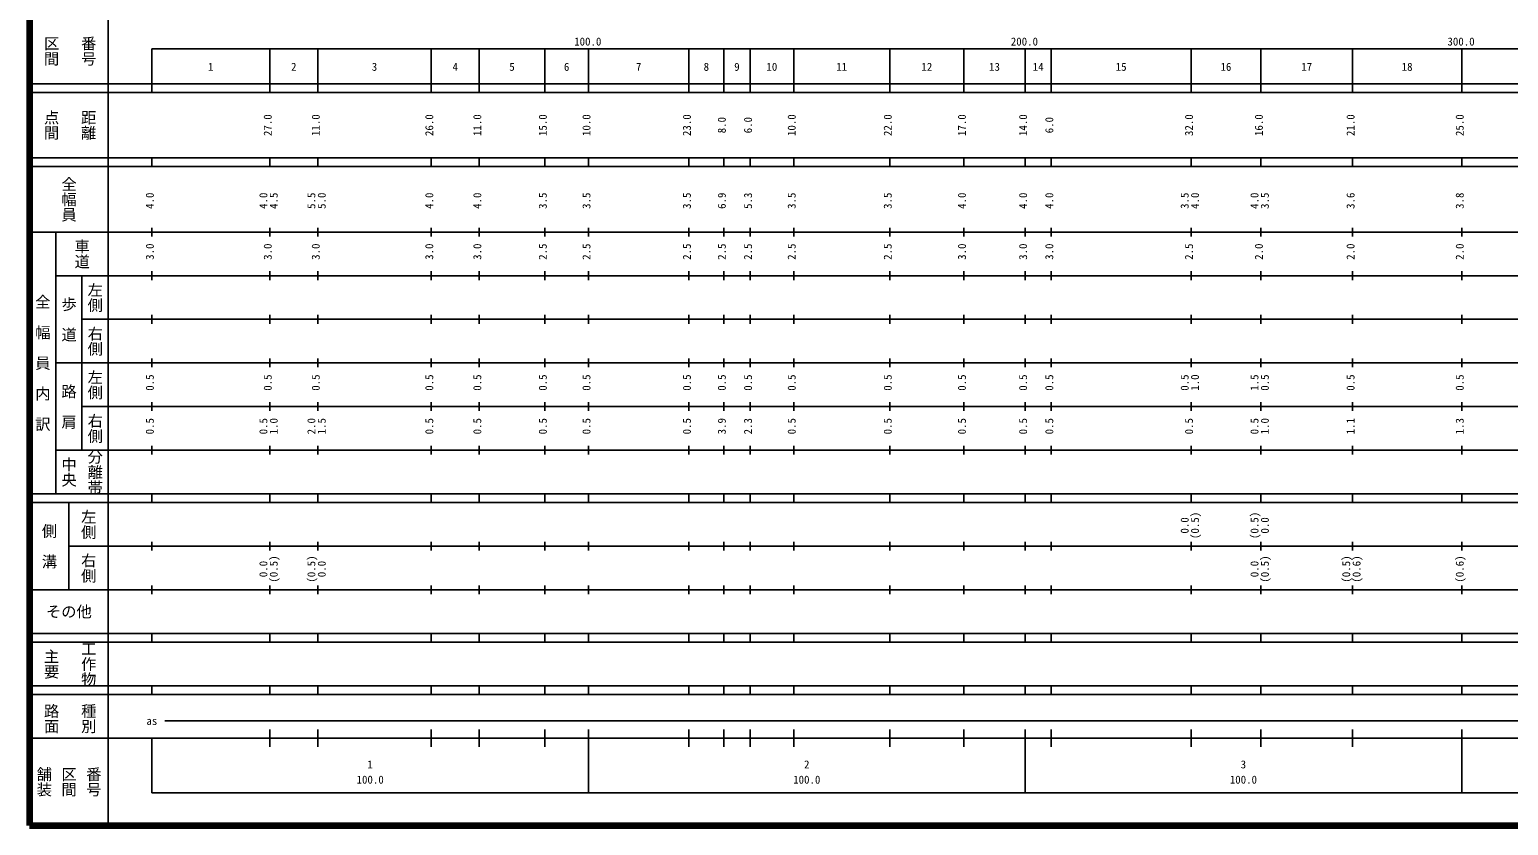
# Model space of a CAD drawing. Units: millimetres on the paper, enlarged 1000 times. Extents: x 40000 to 680000, y 20000 to 380000.
# Drawn here: x 40000 to 378696, y 20000 to 202409 of the extents above; entities that cross this region are included whole.
import ezdxf
from ezdxf.enums import TextEntityAlignment as Align

# ---------------------------------------------------------------- set-up
doc = ezdxf.new("R2010")
doc.units = ezdxf.units.MM
doc.header["$LTSCALE"] = 1000
doc.layers.add('M-TTL', color=2, linetype='Continuous', lineweight=140)
doc.layers.add('M-TTL-BAND', color=7, linetype='Continuous', lineweight=25)
doc.styles.add('@ＭＳ ゴシック', font='')
doc.styles.add('ＭＳ ゴシック', font='')
doc.styles.get('@ＭＳ ゴシック').set_extended_font_data('@MS Gothic')
doc.styles.get('ＭＳ ゴシック').set_extended_font_data('MS Gothic')

msp = doc.modelspace()

# ---------------------------------------------------------------- linework, layer by layer
at = {"layer": 'M-TTL'}
for p, q in [((40000, 380000), (40000, 20000)), ((40000, 20000), (680000, 20000))]:
    msp.add_line(p, q, dxfattribs=at)
at = {"layer": 'M-TTL-BAND'}
for p, q in [((58000, 370000), (58000, 20000)), ((68000, 198000), (579000, 198000)), ((68000, 198000), (68000, 188000)), ((95000, 188000), (95000, 198000)), ((106000, 188000), (106000, 198000)), ((132000, 188000), (132000, 198000)), ((143000, 188000), (143000, 198000)), ((158000, 188000), (158000, 198000)), ((168000, 188000), (168000, 198000)), ((191000, 188000), (191000, 198000)), ((199000, 188000), (199000, 198000)), ((205000, 188000), (205000, 198000)), ((215000, 188000), (215000, 198000)), ((237000, 188000), (237000, 198000)), ((254000, 188000), (254000, 198000)), ((268000, 188000), (268000, 198000)), ((274000, 188000), (274000, 198000)), ((306000, 188000), (306000, 198000)), ((322000, 188000), (322000, 198000)), ((343000, 188000), (343000, 198000)), ((368000, 188000), (368000, 198000)), ((40000, 190000), (579000, 190000)), ((40000, 188000), (579000, 188000)), ((40000, 173000), (579000, 173000)), ((68000, 171000), (68000, 173000)), ((95000, 171000), (95000, 173000)), ((106000, 171000), (106000, 173000)), ((132000, 171000), (132000, 173000)), ((143000, 171000), (143000, 173000)), ((158000, 171000), (158000, 173000)), ((168000, 171000), (168000, 173000)), ((191000, 171000), (191000, 173000)), ((199000, 171000), (199000, 173000)), ((205000, 171000), (205000, 173000)), ((215000, 171000), (215000, 173000)), ((237000, 171000), (237000, 173000)), ((254000, 171000), (254000, 173000)), ((268000, 171000), (268000, 173000)), ((274000, 171000), (274000, 173000)), ((306000, 171000), (306000, 173000)), ((322000, 171000), (322000, 173000)), ((343000, 171000), (343000, 173000)), ((368000, 171000), (368000, 173000)), ((40000, 171000), (579000, 171000)), ((40000, 156000), (579000, 156000)), ((46000, 96000), (46000, 156000)), ((68000, 155000), (68000, 157000)), ((95000, 155000), (95000, 157000)), ((106000, 155000), (106000, 157000)), ((132000, 155000), (132000, 157000)), ((143000, 155000), (143000, 157000)), ((158000, 155000), (158000, 157000)), ((168000, 155000), (168000, 157000)), ((191000, 155000), (191000, 157000)), ((199000, 155000), (199000, 157000)), ((205000, 155000), (205000, 157000)), ((215000, 155000), (215000, 157000)), ((237000, 155000), (237000, 157000)), ((254000, 155000), (254000, 157000)), ((268000, 155000), (268000, 157000)), ((274000, 155000), (274000, 157000)), ((306000, 155000), (306000, 157000)), ((322000, 155000), (322000, 157000)), ((343000, 155000), (343000, 157000)), ((368000, 155000), (368000, 157000)), ((46000, 146000), (579000, 146000)), ((52000, 146000), (52000, 106000)), ((68000, 145000), (68000, 147000)), ((95000, 145000), (95000, 147000)), ((106000, 145000), (106000, 147000)), ((132000, 145000), (132000, 147000)), ((143000, 145000), (143000, 147000)), ((158000, 145000), (158000, 147000)), ((168000, 145000), (168000, 147000)), ((191000, 145000), (191000, 147000)), ((199000, 145000), (199000, 147000)), ((205000, 145000), (205000, 147000)), ((215000, 145000), (215000, 147000)), ((237000, 145000), (237000, 147000)), ((254000, 145000), (254000, 147000)), ((268000, 145000), (268000, 147000)), ((274000, 145000), (274000, 147000)), ((306000, 145000), (306000, 147000)), ((322000, 145000), (322000, 147000)), ((343000, 145000), (343000, 147000)), ((368000, 145000), (368000, 147000)), ((52000, 136000), (579000, 136000)), ((68000, 135000), (68000, 137000)), ((95000, 135000), (95000, 137000)), ((106000, 135000), (106000, 137000)), ((132000, 135000), (132000, 137000)), ((143000, 135000), (143000, 137000)), ((158000, 135000), (158000, 137000)), ((168000, 135000), (168000, 137000)), ((191000, 135000), (191000, 137000)), ((199000, 135000), (199000, 137000)), ((205000, 135000), (205000, 137000)), ((215000, 135000), (215000, 137000)), ((237000, 135000), (237000, 137000)), ((254000, 135000), (254000, 137000)), ((268000, 135000), (268000, 137000)), ((274000, 135000), (274000, 137000)), ((306000, 135000), (306000, 137000)), ((322000, 135000), (322000, 137000)), ((343000, 135000), (343000, 137000)), ((368000, 135000), (368000, 137000)), ((46000, 126000), (579000, 126000)), ((68000, 125000), (68000, 127000)), ((95000, 125000), (95000, 127000)), ((106000, 125000), (106000, 127000)), ((132000, 125000), (132000, 127000)), ((143000, 125000), (143000, 127000)), ((158000, 125000), (158000, 127000)), ((168000, 125000), (168000, 127000)), ((191000, 125000), (191000, 127000)), ((199000, 125000), (199000, 127000)), ((205000, 125000), (205000, 127000)), ((215000, 125000), (215000, 127000)), ((237000, 125000), (237000, 127000)), ((254000, 125000), (254000, 127000)), ((268000, 125000), (268000, 127000)), ((274000, 125000), (274000, 127000)), ((306000, 125000), (306000, 127000)), ((322000, 125000), (322000, 127000)), ((343000, 125000), (343000, 127000)), ((368000, 125000), (368000, 127000)), ((52000, 116000), (579000, 116000)), ((68000, 115000), (68000, 117000)), ((95000, 115000), (95000, 117000)), ((106000, 115000), (106000, 117000)), ((132000, 115000), (132000, 117000)), ((143000, 115000), (143000, 117000)), ((158000, 115000), (158000, 117000)), ((168000, 115000), (168000, 117000)), ((191000, 115000), (191000, 117000)), ((199000, 115000), (199000, 117000)), ((205000, 115000), (205000, 117000)), ((215000, 115000), (215000, 117000)), ((237000, 115000), (237000, 117000)), ((254000, 115000), (254000, 117000)), ((268000, 115000), (268000, 117000)), ((274000, 115000), (274000, 117000)), ((306000, 115000), (306000, 117000)), ((322000, 115000), (322000, 117000)), ((343000, 115000), (343000, 117000)), ((368000, 115000), (368000, 117000)), ((46000, 106000), (579000, 106000)), ((68000, 105000), (68000, 107000)), ((95000, 105000), (95000, 107000)), ((106000, 105000), (106000, 107000)), ((132000, 105000), (132000, 107000)), ((143000, 105000), (143000, 107000)), ((158000, 105000), (158000, 107000)), ((168000, 105000), (168000, 107000)), ((191000, 105000), (191000, 107000)), ((199000, 105000), (199000, 107000)), ((205000, 105000), (205000, 107000)), ((215000, 105000), (215000, 107000)), ((237000, 105000), (237000, 107000)), ((254000, 105000), (254000, 107000)), ((268000, 105000), (268000, 107000)), ((274000, 105000), (274000, 107000)), ((306000, 105000), (306000, 107000)), ((322000, 105000), (322000, 107000)), ((343000, 105000), (343000, 107000)), ((368000, 105000), (368000, 107000)), ((40000, 96000), (579000, 96000)), ((68000, 94000), (68000, 96000)), ((95000, 94000), (95000, 96000)), ((106000, 94000), (106000, 96000)), ((132000, 94000), (132000, 96000)), ((143000, 94000), (143000, 96000)), ((158000, 94000), (158000, 96000)), ((168000, 94000), (168000, 96000)), ((191000, 94000), (191000, 96000)), ((199000, 94000), (199000, 96000)), ((205000, 94000), (205000, 96000)), ((215000, 94000), (215000, 96000)), ((237000, 94000), (237000, 96000)), ((254000, 94000), (254000, 96000)), ((268000, 94000), (268000, 96000)), ((274000, 94000), (274000, 96000)), ((306000, 94000), (306000, 96000)), ((322000, 94000), (322000, 96000)), ((343000, 94000), (343000, 96000)), ((368000, 94000), (368000, 96000)), ((40000, 94000), (579000, 94000)), ((49000, 94000), (49000, 74000)), ((68000, 83000), (68000, 85000)), ((95000, 83000), (95000, 85000)), ((106000, 83000), (106000, 85000)), ((132000, 83000), (132000, 85000)), ((143000, 83000), (143000, 85000)), ((158000, 83000), (158000, 85000)), ((168000, 83000), (168000, 85000)), ((191000, 83000), (191000, 85000)), ((199000, 83000), (199000, 85000)), ((205000, 83000), (205000, 85000)), ((215000, 83000), (215000, 85000)), ((237000, 83000), (237000, 85000)), ((254000, 83000), (254000, 85000)), ((268000, 83000), (268000, 85000)), ((274000, 83000), (274000, 85000)), ((306000, 83000), (306000, 85000)), ((322000, 83000), (322000, 85000)), ((343000, 83000), (343000, 85000)), ((368000, 83000), (368000, 85000)), ((49000, 84000), (579000, 84000)), ((68000, 73000), (68000, 75000)), ((95000, 73000), (95000, 75000)), ((106000, 73000), (106000, 75000)), ((132000, 73000), (132000, 75000)), ((143000, 73000), (143000, 75000)), ((158000, 73000), (158000, 75000)), ((168000, 73000), (168000, 75000)), ((191000, 73000), (191000, 75000)), ((199000, 73000), (199000, 75000)), ((205000, 73000), (205000, 75000)), ((215000, 73000), (215000, 75000)), ((237000, 73000), (237000, 75000)), ((254000, 73000), (254000, 75000)), ((268000, 73000), (268000, 75000)), ((274000, 73000), (274000, 75000)), ((306000, 73000), (306000, 75000)), ((322000, 73000), (322000, 75000)), ((343000, 73000), (343000, 75000)), ((368000, 73000), (368000, 75000)), ((40000, 74000), (579000, 74000)), ((40000, 64000), (579000, 64000)), ((40000, 62000), (579000, 62000)), ((68000, 62000), (68000, 64000)), ((95000, 62000), (95000, 64000)), ((106000, 62000), (106000, 64000)), ((132000, 62000), (132000, 64000)), ((143000, 62000), (143000, 64000)), ((158000, 62000), (158000, 64000)), ((168000, 62000), (168000, 64000)), ((191000, 62000), (191000, 64000)), ((199000, 62000), (199000, 64000)), ((205000, 62000), (205000, 64000)), ((215000, 62000), (215000, 64000)), ((237000, 62000), (237000, 64000)), ((254000, 62000), (254000, 64000)), ((268000, 62000), (268000, 64000)), ((274000, 62000), (274000, 64000)), ((306000, 62000), (306000, 64000)), ((322000, 62000), (322000, 64000)), ((343000, 62000), (343000, 64000)), ((368000, 62000), (368000, 64000)), ((40000, 52000), (579000, 52000)), ((68000, 50000), (68000, 52000)), ((95000, 50000), (95000, 52000)), ((106000, 50000), (106000, 52000)), ((132000, 50000), (132000, 52000)), ((143000, 50000), (143000, 52000)), ((158000, 50000), (158000, 52000)), ((168000, 50000), (168000, 52000)), ((191000, 50000), (191000, 52000)), ((199000, 50000), (199000, 52000)), ((205000, 50000), (205000, 52000)), ((215000, 50000), (215000, 52000)), ((237000, 50000), (237000, 52000)), ((254000, 50000), (254000, 52000)), ((268000, 50000), (268000, 52000)), ((274000, 50000), (274000, 52000)), ((306000, 50000), (306000, 52000)), ((322000, 50000), (322000, 52000)), ((343000, 50000), (343000, 52000)), ((368000, 50000), (368000, 52000)), ((40000, 50000), (579000, 50000)), ((71000, 44000), (565000, 44000)), ((95000, 38000), (95000, 42000)), ((106000, 38000), (106000, 42000)), ((132000, 38000), (132000, 42000)), ((143000, 38000), (143000, 42000)), ((158000, 38000), (158000, 42000)), ((168000, 27500), (168000, 42000)), ((191000, 38000), (191000, 42000)), ((199000, 38000), (199000, 42000)), ((205000, 38000), (205000, 42000)), ((215000, 38000), (215000, 42000)), ((237000, 38000), (237000, 42000)), ((254000, 38000), (254000, 42000)), ((268000, 27500), (268000, 42000)), ((274000, 38000), (274000, 42000)), ((306000, 38000), (306000, 42000)), ((322000, 38000), (322000, 42000)), ((343000, 38000), (343000, 42000)), ((368000, 27500), (368000, 42000)), ((40000, 40000), (579000, 40000)), ((68000, 40000), (68000, 27500)), ((68000, 27500), (579000, 27500))]:
    msp.add_line(p, q, dxfattribs=at)

# ---------------------------------------------------------------- texts
at = {"layer": 'M-TTL-BAND', "style": '@ＭＳ ゴシック'}
for s, p in [('区間', (45000, 197500)), ('番号', (53500, 197500)), ('点間', (45000, 180500)), ('距離', (53500, 180500)), ('全幅員', (49000, 163500)), ('車道', (52000, 151000)), ('左側', (55000, 141000)), ('全\u3000幅\u3000員\u3000内\u3000訳', (43000, 126000)), ('歩\u3000道', (49000, 136000)), ('右側', (55000, 131000)), ('左側', (55000, 121000)), ('路\u3000肩', (49000, 116000)), ('右側', (55000, 111000)), ('分離帯', (55000, 101000)), ('中央', (49000, 101000)), ('左側', (53500, 89000)), ('側\u3000溝', (44500, 84000)), ('右側', (53500, 79000)), ('工作物', (53500, 57000)), ('主要', (45000, 57000)), ('路面', (45000, 44500)), ('種別', (53500, 44500)), ('舗装', (43333, 30000)), ('区間', (49000, 30000)), ('番号', (54667, 30000))]:
    msp.add_text(s, height=2566, rotation=270, dxfattribs=at).set_placement(p, align=Align.MIDDLE_CENTER)
at = {"layer": 'M-TTL-BAND', "style": 'ＭＳ ゴシック'}
for s, p in [('100.0', (167844, 198195)), ('200.0', (267844, 198195)), ('300.0', (367844, 198195)), ('1', (81500, 192405)), ('2', (100500, 192405)), ('3', (119000, 192405)), ('4', (137500, 192405)), ('5', (150500, 192405)), ('6', (163000, 192405)), ('7', (179500, 192405)), ('8', (195000, 192405)), ('9', (202000, 192405)), ('10', (210000, 192405)), ('11', (226000, 192405)), ('12', (245500, 192405)), ('13', (261000, 192405)), ('14', (271000, 192405)), ('15', (290000, 192405)), ('16', (314000, 192405)), ('17', (332500, 192405)), ('18', (355500, 192405)), ('as', (68000, 42500)), ('1', (118000, 32523)), ('2', (218000, 32523)), ('3', (318000, 32523)), ('100.0', (118000, 29033)), ('100.0', (218000, 29033)), ('100.0', (318000, 29033))]:
    msp.add_text(s, height=1833, dxfattribs=at).set_placement(p, align=Align.BOTTOM_CENTER)
for s, p in [('27.0', (96000, 180500)), ('11.0', (107000, 180500)), ('26.0', (133000, 180500)), ('11.0', (144000, 180500)), ('15.0', (159000, 180500)), ('10.0', (169000, 180500)), ('23.0', (192000, 180500)), ('8.0', (200000, 180500)), ('6.0', (206000, 180500)), ('10.0', (216000, 180500)), ('22.0', (238000, 180500)), ('17.0', (255000, 180500)), ('14.0', (269000, 180500)), ('6.0', (275000, 180500)), ('32.0', (307000, 180500)), ('16.0', (323000, 180500)), ('21.0', (344000, 180500)), ('25.0', (369000, 180500)), ('4.0', (69000, 163174)), ('4.0', (95000, 163174)), ('4.5', (97370, 163174)), ('5.5', (106000, 163174)), ('5.0', (108370, 163174)), ('4.0', (133000, 163174)), ('4.0', (144000, 163174)), ('3.5', (159000, 163174)), ('3.5', (169000, 163174)), ('3.5', (192000, 163174)), ('6.9', (200000, 163174)), ('5.3', (206000, 163174)), ('3.5', (216000, 163174)), ('3.5', (238000, 163174)), ('4.0', (255000, 163174)), ('4.0', (269000, 163174)), ('4.0', (275000, 163174)), ('3.5', (306000, 163174)), ('4.0', (308370, 163174)), ('4.0', (322000, 163174)), ('3.5', (324370, 163174)), ('3.6', (344000, 163174)), ('3.8', (369000, 163174)), ('3.0', (69000, 151500)), ('3.0', (96000, 151500)), ('3.0', (107000, 151500)), ('3.0', (133000, 151500)), ('3.0', (144000, 151500)), ('2.5', (159000, 151500)), ('2.5', (169000, 151500)), ('2.5', (192000, 151500)), ('2.5', (200000, 151500)), ('2.5', (206000, 151500)), ('2.5', (216000, 151500)), ('2.5', (238000, 151500)), ('3.0', (255000, 151500)), ('3.0', (269000, 151500)), ('3.0', (275000, 151500)), ('2.5', (307000, 151500)), ('2.0', (323000, 151500)), ('2.0', (344000, 151500)), ('2.0', (369000, 151500)), ('0.5', (69000, 121500)), ('0.5', (96000, 121500)), ('0.5', (107000, 121500)), ('0.5', (133000, 121500)), ('0.5', (144000, 121500)), ('0.5', (159000, 121500)), ('0.5', (169000, 121500)), ('0.5', (192000, 121500)), ('0.5', (200000, 121500)), ('0.5', (206000, 121500)), ('0.5', (216000, 121500)), ('0.5', (238000, 121500)), ('0.5', (255000, 121500)), ('0.5', (269000, 121500)), ('0.5', (275000, 121500)), ('0.5', (306000, 121500)), ('1.0', (308370, 121500)), ('1.5', (322000, 121500)), ('0.5', (324370, 121500)), ('0.5', (344000, 121500)), ('0.5', (369000, 121500)), ('0.5', (69000, 111500)), ('0.5', (95000, 111500)), ('1.0', (97370, 111500)), ('2.0', (106000, 111500)), ('1.5', (108370, 111500)), ('0.5', (133000, 111500)), ('0.5', (144000, 111500)), ('0.5', (159000, 111500)), ('0.5', (169000, 111500)), ('0.5', (192000, 111500)), ('3.9', (200000, 111500)), ('2.3', (206000, 111500)), ('0.5', (216000, 111500)), ('0.5', (238000, 111500)), ('0.5', (255000, 111500)), ('0.5', (269000, 111500)), ('0.5', (275000, 111500)), ('0.5', (307000, 111500)), ('0.5', (322000, 111500)), ('1.0', (324370, 111500)), ('1.1', (344000, 111500)), ('1.3', (369000, 111500)), ('(0.5)', (308370, 88764)), ('(0.5)', (322000, 88764)), ('0.0', (306000, 88764)), ('0.0', (324370, 88764)), ('(0.5)', (97370, 78764)), ('(0.5)', (106000, 78764)), ('(0.5)', (324370, 78764)), ('(0.5)', (343000, 78764)), ('(0.6)', (345370, 78764)), ('(0.6)', (369000, 78764)), ('0.0', (95000, 78764)), ('0.0', (108370, 78764)), ('0.0', (322000, 78764))]:
    msp.add_text(s, height=1833, rotation=90, dxfattribs=at).set_placement(p, align=Align.BOTTOM_CENTER)
msp.add_text('その他', height=2566, dxfattribs=at).set_placement((49000, 69000), align=Align.MIDDLE_CENTER)

doc.saveas('drawing.dxf')
